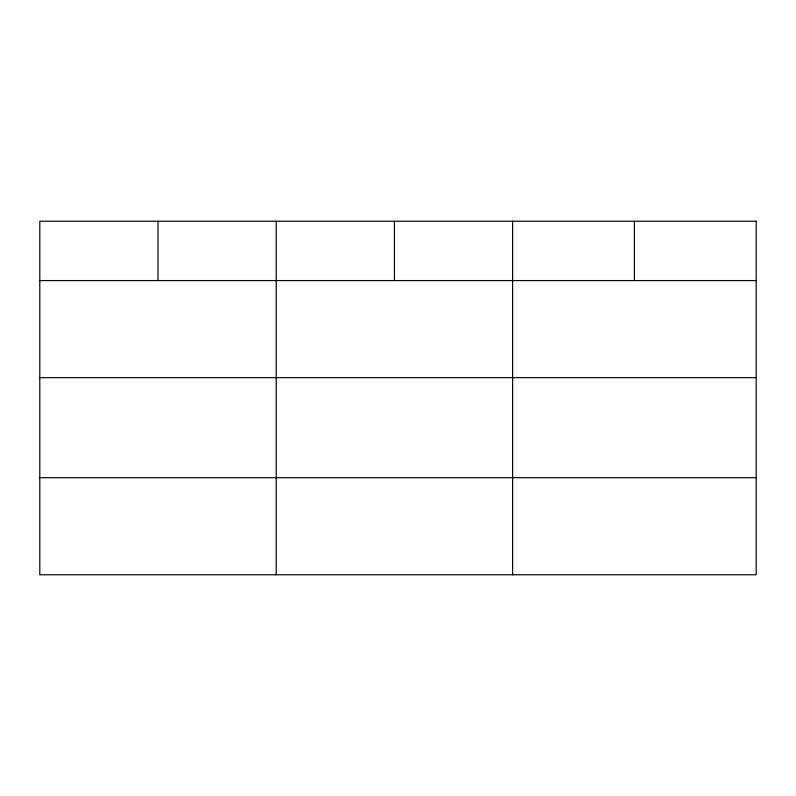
<?xml version="1.0" encoding="UTF-8"?>
<svg xmlns="http://www.w3.org/2000/svg" width="796" height="796" viewBox="0 0 796 796"><rect width="100%" height="100%" fill="white"/><g stroke="black" fill="none" stroke-linecap="round" stroke-linejoin="round"><path stroke-width="1.19" d="M39.8 280.57L756.2 280.57M39.8 377.652L756.2 377.652M39.8 477.69L756.2 477.69M634.412 221.228L634.412 280.57M512.624 221.228L512.624 574.772M394.418 221.228L394.418 280.57M276.212 221.228L276.212 574.772M158.006 221.228L158.006 280.57M756.2 221.228L39.8 221.228L39.8 574.772L756.2 574.772L756.2 221.228"/></g></svg>
